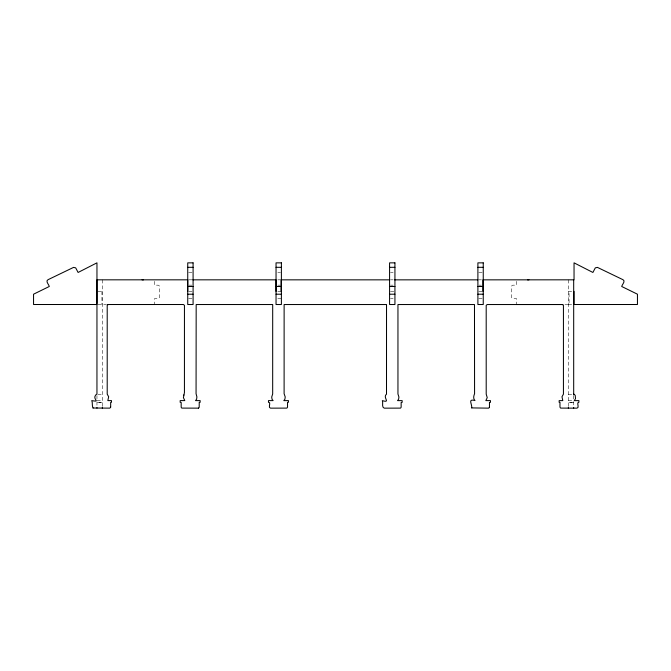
<?xml version="1.0" encoding="UTF-8"?>
<svg xmlns="http://www.w3.org/2000/svg" width="671" height="671" viewBox="0 0 671 671"><rect width="100%" height="100%" fill="white"/><g stroke="black" fill="none" stroke-linecap="round" stroke-linejoin="round"><path stroke-width="0.5" stroke-dasharray="3.35 2.52" d="M188.626 272.476L192.2 272.476M277.828 272.476L280.503 272.476M390.472 272.476L393.147 272.476M478.784 272.476L482.357 272.476M188.626 279.832L192.2 279.832M277.828 279.832L280.503 279.832M390.472 279.832L393.147 279.832M478.784 279.832L481.459 279.832M188.626 285.158L192.2 285.158M277.828 285.158L280.503 285.158M390.472 285.158L393.147 285.158M478.784 285.158L481.459 285.158M97.857 291.348L102.311 291.348M188.626 291.357L192.2 291.357M277.828 291.357L281.392 291.357M390.472 291.357L394.934 291.357M478.784 291.357L483.246 291.357M568.337 291.373L572.053 291.348M188.626 298.679L192.2 298.679M277.828 298.679L281.392 298.679M390.472 298.679L393.147 298.679M478.784 298.679L482.357 298.679M97.857 304.508L106.052 304.508M564.948 304.508L569.067 304.508L569.067 291.348M568.337 304.533L571.902 304.533M97.857 394.271L102.311 394.271M568.337 394.288L571.902 394.288M96.959 400.713L102.311 400.704M568.337 400.738L572.799 400.73M573.688 395.638L573.688 399.43M573.688 401.619L573.688 406.827M568.337 279.849L568.337 406.827M516.586 281.334L516.586 285.141L513.038 285.167A1.485 1.485 0 0 0 511.537 286.483L511.528 297.052A1.703 1.703 0 0 0 513.24 298.662L516.586 298.662L516.586 304.508M154.414 281.334L154.414 285.141L157.962 285.167A1.485 1.485 0 0 1 159.463 286.483L159.472 297.052A1.703 1.703 0 0 1 157.76 298.662L154.414 298.662L154.414 304.508M102.311 279.824L102.311 406.802M101.933 291.348L101.933 304.508M96.959 395.613L96.959 398.792M96.959 401.895L96.959 406.802M102.311 402.348L96.959 402.348L102.311 402.415M573.688 402.374L568.337 402.374L573.688 402.441"/><path stroke-width="1.01" d="M187.737 291.357L187.737 279.832L96.959 279.824L96.951 393.978L96.414 394.414A3.078 3.078 0 0 0 95.383 395.555C92.69 399.421 100.935 402.315 91.742 400.595C92.783 402.625 91.793 405.51 93.051 408.018M276.041 291.365L276.041 279.841L192.77 279.832M281.074 291.365L281.074 279.841L389.574 279.849M489.461 407.104L489.461 402.474M489.461 407.104L488.723 408.153L471.747 407.909M110.665 407.154L110.673 402.315L111.478 402.306L111.478 400.595L107.846 400.595L108.652 396.754L107.209 394.145L107.209 305.33L108.216 304.508L183.443 304.517L184.45 305.339L184.433 392.569L183.409 397.635L184.793 400.587L180.172 400.604L180.172 402.315L181.17 402.466L181.178 407.255L181.757 408.102L198.415 408.144M110.665 407.154L109.851 408.136L93.051 408.018M489.461 402.474L490.467 402.323L490.467 400.621L485.838 400.604L487.23 397.651L486.207 394.171L486.198 305.355L487.205 304.533L562.432 304.533M183.678 395.37L183.854 394.909M198.415 408.144L199.186 407.381L199.237 402.323L200.143 402.315L200.143 400.612L195.504 400.612L196.595 399.253L196.905 396.922L196.066 393.718L196.175 304.525L272.694 304.533L272.678 394.003L271.713 397.022L272.049 399.312L273.122 400.604L268.475 400.621L268.475 402.332C271.596 401.812 267.578 407.867 270.514 408.153L286.894 408.111L287.532 407.18L287.54 402.332L288.455 402.256L288.455 400.621L283.808 400.621L284.898 399.262L285.209 396.938L284.11 393.726L284.127 304.533L386.53 304.533L386.504 394.179C382.319 397.442 391.21 403.221 382.319 400.621C383.409 402.122 381.354 407.272 384.223 408.161L400.579 408.119L401.149 407.272L401.157 402.483L402.164 402.332L402.155 400.629L397.517 400.612L398.591 399.312L398.926 397.031L397.953 394.003L397.953 304.533L474.481 304.533L474.573 393.726C473.692 395.756 472.996 398.842 475.001 400.537C467.586 398.599 472.074 403.64 471.747 407.909M527.591 279.882L528.949 279.824M187.737 267.318L193.089 267.318M276.041 267.318L281.392 267.318M389.574 267.318L394.934 267.318M477.895 267.318L483.246 267.318M394.607 279.849L477.886 279.849M187.737 286.5L193.089 286.5M276.041 286.5L281.392 286.5M389.574 286.5L394.934 286.5M477.895 286.5L483.246 286.5M187.737 294.208L193.089 294.208M276.041 294.208L281.392 294.208M389.574 294.208L394.934 294.208M477.895 294.208L483.246 294.208M96.959 304.508L33.55 304.508L33.55 294.2L49.285 286.483C49.1 284.806 45.158 281.166 47.96 279.732L73.55 267.394L75.689 267.863L78.104 272.46L96.959 262.839L96.959 303.477M107.075 304.508L154.414 304.508M516.586 304.508L562.894 304.508M142.051 279.824L143.409 279.882M562.432 304.533L563.439 305.347L563.43 394.171L561.988 396.779L562.793 400.621L559.153 400.621L559.153 402.323L559.966 402.323L559.975 407.171L560.604 408.102L576.985 408.153C579.887 407.876 576.003 401.988 578.888 402.323L578.888 400.621L574.259 400.621L575.517 398.7L575.257 395.58A3.078 3.078 0 0 0 574.225 394.439L573.688 394.003M574.04 291.348L574.04 304.508L637.45 304.508L637.45 294.2L621.715 286.483C621.9 284.806 625.842 281.166 623.04 279.732L597.45 267.394L595.311 267.863L592.896 272.46L574.04 262.839L574.04 279.824L482.91 279.849L482.91 291.373M573.688 279.849L573.688 394.816M573.688 407.599L573.688 408.153M568.337 407.599L568.337 408.153M102.311 407.574L102.311 408.127M96.959 407.574L96.959 408.127M193.089 262.856L187.737 262.856L187.737 304.517L193.089 304.517L193.089 262.856M281.392 262.856L276.041 262.856L276.041 304.517L281.392 304.517L281.392 262.856M394.934 262.856L389.574 262.856L389.574 304.517L394.934 304.517L394.934 262.856M483.246 262.856L477.895 262.856L477.895 304.517L483.246 304.517L483.246 262.856"/></g></svg>
